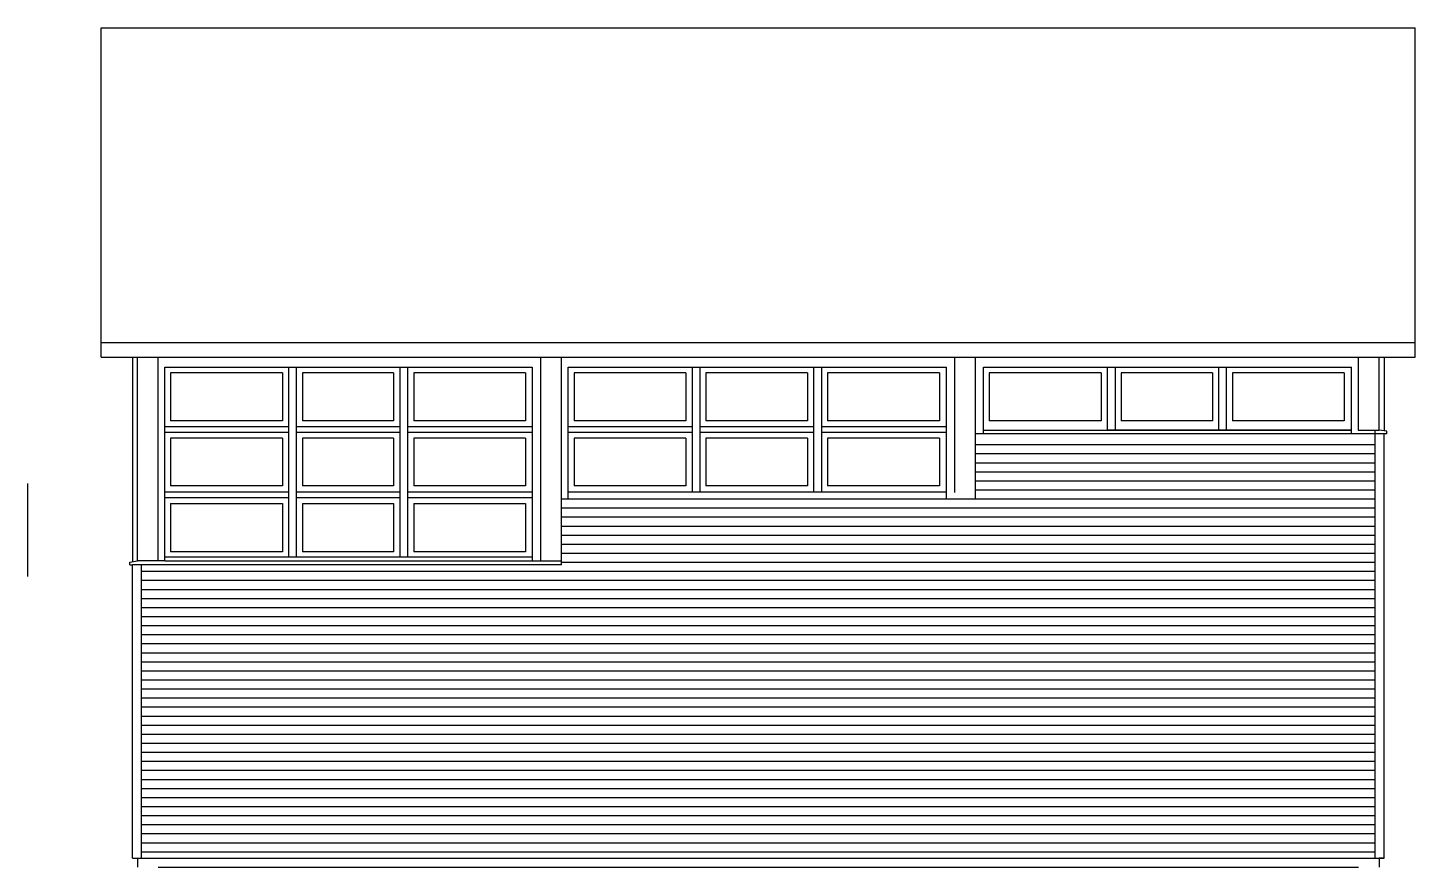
# Model space of a CAD drawing. Header units: inches. Extents: x 683 to 9370, y -498 to 3956.
# Drawn here: x 4164 to 4700, y 1815 to 2139 of the extents above; entities that cross this region are included whole.
import ezdxf

# ---------------------------------------------------------------- set-up
doc = ezdxf.new("R2010")
doc.units = ezdxf.units.IN
doc.header["$MEASUREMENT"] = 0
for name, color, linetype in [('e1', 253, 'Continuous'), ('e2', 251, 'Continuous'), ('millwork', 40, 'Continuous'), ('walls', 7, 'Continuous')]:
    doc.layers.add(name, color=color, linetype=linetype)

msp = doc.modelspace()

# ---------------------------------------------------------------- linework, layer by layer
at = {"layer": 'e1'}
for p, q in [((4192.47, 2017.72), (4700.47, 2017.72)), ((4192.47, 2012.03), (4700.47, 2012.03)), ((4214.47, 1933.22), (4214.47, 2012.03)), ((4362.45, 1933.22), (4362.45, 2012.03)), ((4370.45, 1931.72), (4370.45, 2012.03)), ((4522.44, 1959.64), (4522.44, 2012.03)), ((4530.44, 1957.05), (4530.44, 2012.03)), ((4678.47, 1983.86), (4678.47, 2012.03)), ((4203.47, 1931.72), (4204.47, 1931.72))]:
    msp.add_line(p, q, dxfattribs=at)
at = {"layer": 'e2'}
for p, q in [((4204.47, 2012.03), (4204.47, 1932.89)), ((4688.47, 2012.03), (4688.47, 1983.53)), ((4217, 1933.22), (4217, 2008.22)), ((4217, 2008.22), (4359, 2008.22)), ((4265, 1934.77), (4265, 2008.22)), ((4268, 1934.77), (4268, 2008.22)), ((4308, 1934.77), (4308, 2008.22)), ((4311, 1934.77), (4311, 2008.22)), ((4359.21, 1933.22), (4359.21, 2008.22)), ((4372.98, 2008.22), (4519.19, 2008.22)), ((4372.98, 1957.05), (4372.98, 2008.22)), ((4420.98, 1959.97), (4420.98, 2008.22)), ((4423.98, 1959.97), (4423.98, 2008.22)), ((4467.98, 1959.97), (4467.98, 2008.22)), ((4470.98, 1959.97), (4470.98, 2008.22)), ((4519.19, 1957.05), (4519.19, 2008.22)), ((4533.55, 1982.36), (4533.55, 2008.22)), ((4533.55, 2008.22), (4675.76, 2008.22)), ((4581.55, 1983.86), (4581.55, 2008.22)), ((4584.55, 1983.86), (4584.55, 2008.22)), ((4624.55, 1983.86), (4624.55, 2008.22)), ((4627.55, 1983.86), (4627.55, 2008.22)), ((4675.76, 1982.36), (4675.76, 2008.22)), ((4262.5, 2005.97), (4219.25, 2005.97)), ((4219.25, 2005.97), (4219.25, 1987.47)), ((4262.5, 2005.97), (4262.5, 1987.47)), ((4305.5, 2005.97), (4270.25, 2005.97)), ((4270.25, 2005.97), (4270.25, 1987.47)), ((4305.5, 2005.97), (4305.5, 1987.47)), ((4356.5, 2005.97), (4313.25, 2005.97)), ((4313.25, 2005.97), (4313.25, 1987.47)), ((4356.5, 2005.97), (4356.5, 1987.47)), ((4418.48, 2005.97), (4375.23, 2005.97)), ((4375.23, 2005.97), (4375.23, 1987.47)), ((4418.48, 2005.97), (4418.48, 1987.47)), ((4426.23, 2005.97), (4426.23, 1987.47)), ((4465.48, 2005.97), (4426.23, 2005.97)), ((4465.48, 2005.97), (4465.48, 1987.47)), ((4473.23, 2005.97), (4473.23, 1987.47)), ((4516.48, 2005.97), (4473.23, 2005.97)), ((4516.48, 2005.97), (4516.48, 1987.47)), ((4579.05, 2005.97), (4535.8, 2005.97)), ((4535.8, 2005.97), (4535.8, 1987.47)), ((4579.05, 2005.97), (4579.05, 1987.47)), ((4586.8, 2005.97), (4586.8, 1987.47)), ((4622.05, 2005.97), (4586.8, 2005.97)), ((4622.05, 2005.97), (4622.05, 1987.47)), ((4629.8, 2005.97), (4629.8, 1987.47)), ((4673.05, 2005.97), (4629.8, 2005.97)), ((4673.05, 2005.97), (4673.05, 1987.47)), ((4217, 1985.22), (4265, 1985.22)), ((4262.5, 1987.47), (4219.25, 1987.47)), ((4268, 1985.22), (4308, 1985.22)), ((4305.5, 1987.47), (4270.25, 1987.47)), ((4311, 1985.22), (4359, 1985.22)), ((4356.5, 1987.47), (4313.25, 1987.47)), ((4372.98, 1985.22), (4420.98, 1985.22)), ((4418.48, 1987.47), (4375.23, 1987.47)), ((4423.98, 1985.22), (4467.98, 1985.22)), ((4465.48, 1987.47), (4426.23, 1987.47)), ((4470.98, 1985.22), (4519.19, 1985.22)), ((4516.48, 1987.47), (4473.23, 1987.47)), ((4579.05, 1987.47), (4535.8, 1987.47)), ((4622.05, 1987.47), (4586.8, 1987.47)), ((4673.05, 1987.47), (4629.8, 1987.47)), ((4217, 1982.97), (4265, 1982.97)), ((4262.5, 1980.72), (4219.25, 1980.72)), ((4219.25, 1980.72), (4219.25, 1962.22)), ((4262.5, 1980.72), (4262.5, 1962.22)), ((4268, 1982.97), (4308, 1982.97)), ((4270.25, 1980.72), (4270.25, 1962.22)), ((4305.5, 1980.72), (4270.25, 1980.72)), ((4305.5, 1980.72), (4305.5, 1962.22)), ((4311, 1982.97), (4359, 1982.97)), ((4356.5, 1980.72), (4313.25, 1980.72)), ((4313.25, 1980.72), (4313.25, 1962.22)), ((4356.5, 1980.72), (4356.5, 1962.22)), ((4372.98, 1982.97), (4420.98, 1982.97)), ((4418.48, 1980.72), (4375.23, 1980.72)), ((4375.23, 1980.72), (4375.23, 1962.22)), ((4418.48, 1980.72), (4418.48, 1962.22)), ((4423.98, 1982.97), (4467.98, 1982.97)), ((4465.48, 1980.72), (4426.23, 1980.72)), ((4426.23, 1980.72), (4426.23, 1962.22)), ((4465.48, 1980.72), (4465.48, 1962.22)), ((4470.98, 1982.97), (4519.19, 1982.97)), ((4473.23, 1980.72), (4473.23, 1962.22)), ((4516.48, 1980.72), (4473.23, 1980.72)), ((4516.48, 1980.72), (4516.48, 1962.22)), ((4688.47, 1982.36), (4530.44, 1982.36)), ((4533.55, 1983.86), (4675.76, 1983.86)), ((4675.76, 1983.86), (4581.55, 1983.86)), ((4678.42, 1983.86), (4686.47, 1983.86)), ((4684.97, 1818.22), (4684.97, 1983.86)), ((4530.44, 1978.22), (4684.97, 1978.22)), ((4530.44, 1974.72), (4684.97, 1974.72)), ((4530.44, 1971.22), (4684.97, 1971.22)), ((4530.44, 1967.72), (4684.97, 1967.72)), ((4530.44, 1964.22), (4684.97, 1964.22)), ((4217, 1959.97), (4265, 1959.97)), ((4262.5, 1962.22), (4219.25, 1962.22)), ((4268, 1959.97), (4308, 1959.97)), ((4305.5, 1962.22), (4270.25, 1962.22)), ((4311, 1959.97), (4359, 1959.97)), ((4356.5, 1962.22), (4313.25, 1962.22)), ((4372.98, 1959.97), (4519.19, 1959.97)), ((4418.48, 1962.22), (4375.23, 1962.22)), ((4465.48, 1962.22), (4426.23, 1962.22)), ((4516.48, 1962.22), (4473.23, 1962.22)), ((4530.44, 1960.72), (4684.97, 1960.72)), ((4217, 1957.72), (4265, 1957.72)), ((4219.25, 1955.47), (4262.5, 1955.47)), ((4219.25, 1955.47), (4219.25, 1936.68)), ((4262.5, 1955.47), (4262.5, 1936.68)), ((4268, 1957.72), (4308, 1957.72)), ((4270.25, 1955.47), (4270.25, 1936.68)), ((4270.25, 1955.47), (4305.5, 1955.47)), ((4305.5, 1955.47), (4305.5, 1936.68)), ((4311, 1957.72), (4359, 1957.72)), ((4313.25, 1955.47), (4356.5, 1955.47)), ((4313.25, 1955.47), (4313.25, 1936.68)), ((4356.5, 1955.47), (4356.5, 1936.68)), ((4530.44, 1957.05), (4370.45, 1957.05)), ((4370.45, 1953.72), (4684.97, 1953.72)), ((4530.44, 1957.22), (4684.97, 1957.22)), ((4370.45, 1950.22), (4684.97, 1950.22)), ((4370.45, 1946.72), (4684.97, 1946.72)), ((4370.45, 1943.22), (4684.97, 1943.22)), ((4262.5, 1936.68), (4219.25, 1936.68)), ((4305.5, 1936.68), (4270.25, 1936.68)), ((4356.5, 1936.68), (4313.25, 1936.68)), ((4370.45, 1939.72), (4684.97, 1939.72)), ((4370.45, 1931.72), (4204.47, 1931.72)), ((4217, 1933.22), (4206.47, 1933.22)), ((4207.97, 1818.22), (4207.97, 1931.72)), ((4217, 1934.77), (4359, 1934.77)), ((4217, 1933.22), (4370.45, 1933.22)), ((4370.45, 1936.22), (4684.97, 1936.22)), ((4370.45, 1932.72), (4684.97, 1932.72)), ((4207.97, 1929.22), (4684.97, 1929.22)), ((4207.97, 1925.72), (4684.97, 1925.72)), ((4207.97, 1922.22), (4684.97, 1922.22)), ((4207.97, 1918.72), (4684.97, 1918.72)), ((4207.97, 1915.22), (4684.97, 1915.22)), ((4207.97, 1911.72), (4684.97, 1911.72)), ((4207.97, 1908.22), (4684.97, 1908.22)), ((4207.97, 1904.72), (4684.97, 1904.72)), ((4207.97, 1901.22), (4684.97, 1901.22)), ((4207.97, 1897.72), (4684.97, 1897.72)), ((4207.97, 1894.22), (4684.97, 1894.22)), ((4207.97, 1890.72), (4684.97, 1890.72)), ((4207.97, 1887.22), (4684.97, 1887.22)), ((4207.97, 1883.72), (4684.97, 1883.72)), ((4207.97, 1880.22), (4684.97, 1880.22)), ((4207.97, 1876.72), (4684.97, 1876.72)), ((4207.97, 1873.22), (4684.97, 1873.22)), ((4207.97, 1869.72), (4684.97, 1869.72)), ((4207.97, 1866.22), (4684.97, 1866.22)), ((4207.97, 1862.72), (4684.97, 1862.72)), ((4207.97, 1859.22), (4684.97, 1859.22)), ((4207.97, 1855.72), (4684.97, 1855.72)), ((4207.97, 1852.22), (4684.97, 1852.22)), ((4207.97, 1848.72), (4684.97, 1848.72)), ((4207.97, 1845.22), (4684.97, 1845.22)), ((4207.97, 1841.72), (4684.97, 1841.72)), ((4207.97, 1838.22), (4684.97, 1838.22)), ((4207.97, 1834.72), (4684.97, 1834.72)), ((4207.97, 1831.22), (4684.97, 1831.22)), ((4207.97, 1827.72), (4684.97, 1827.72)), ((4207.97, 1824.22), (4684.97, 1824.22)), ((4207.97, 1820.72), (4684.97, 1820.72)), ((4206.47, 1818.22), (4688.47, 1818.22)), ((4206.47, 1818.22), (4206.47, 1814.72)), ((4214.47, 1814.72), (4678.47, 1814.72)), ((4686.47, 1818.22), (4686.47, 1814.72))]:
    msp.add_line(p, q, dxfattribs=at)
at = {"layer": 'millwork'}
msp.add_line((4164.04, 1927.22), (4164.04, 1963.22), dxfattribs=at)
at = {"layer": 'walls'}
for p, q in [((4192.47, 2139.47), (4700.47, 2139.47)), ((4192.47, 2012.03), (4192.47, 2139.47)), ((4700.47, 2012.03), (4700.47, 2139.47)), ((4206.47, 1933.22), (4206.47, 2012.03)), ((4686.47, 1983.86), (4686.47, 2012.03)), ((4689.47, 1983.36), (4686.47, 1983.86)), ((4688.47, 1818.22), (4688.47, 1982.36)), ((4689.47, 1982.36), (4688.47, 1982.36)), ((4689.47, 1982.36), (4689.47, 1983.36)), ((4203.47, 1932.72), (4206.47, 1933.22)), ((4203.47, 1931.72), (4203.47, 1932.72)), ((4204.47, 1818.22), (4204.47, 1931.72)), ((4204.47, 1818.22), (4206.47, 1818.22)), ((4688.47, 1818.22), (4686.47, 1818.22))]:
    msp.add_line(p, q, dxfattribs=at)

doc.saveas('drawing.dxf')
